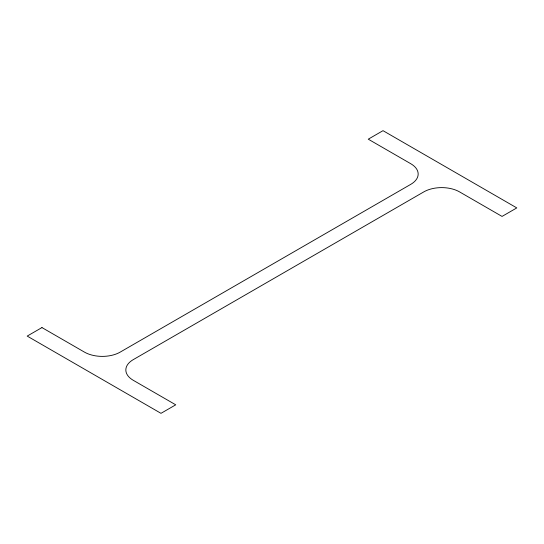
<?xml version="1.0" encoding="UTF-8"?>
<svg xmlns="http://www.w3.org/2000/svg" width="544" height="544" viewBox="0 0 544 544"><rect width="100%" height="100%" fill="white"/><g stroke="black" fill="none" stroke-linecap="round" stroke-linejoin="round"><path stroke-width="0.82" d="M41.956 327.576L27.2 336.09L160.983 413.331L175.739 404.818L133.232 380.276A25.262 14.586 0 0 1 133.232 359.652L423.817 191.882A25.262 14.586 0 0 1 459.537 191.882L502.044 216.424L516.8 207.91L383.017 130.669L368.261 139.182L410.768 163.724A25.262 14.586 0 0 1 410.768 184.348L120.183 352.118A25.262 14.586 0 0 1 84.463 352.118L41.956 327.576"/></g></svg>
